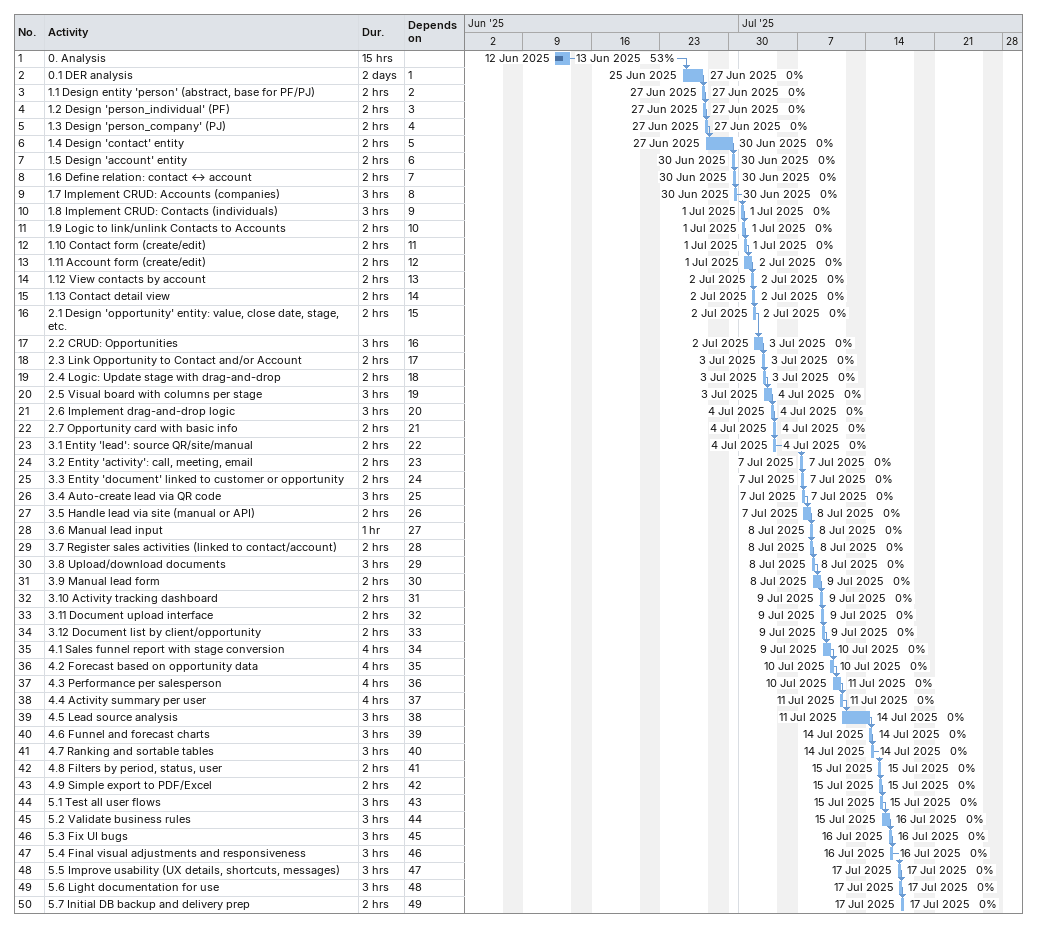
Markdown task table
| ID | Task | Duration | Start | Finish | Predecessors | % complete |
|---|---|---|---|---|---|---|
| 1 | 0. Analysis | 15h | 2025-06-12 | 2025-06-13 |  | 53 |
| 2 | 0.1 DER analysis | 2d | 2025-06-25 | 2025-06-27 | 1 | 0 |
| 3 | 1.1 Design entity 'person' (abstract, base for PF/PJ) | 2h | 2025-06-27 | 2025-06-27 | 2 | 0 |
| 4 | 1.2 Design 'person_individual' (PF) | 2h | 2025-06-27 | 2025-06-27 | 3 | 0 |
| 5 | 1.3 Design 'person_company' (PJ) | 2h | 2025-06-27 | 2025-06-27 | 4 | 0 |
| 6 | 1.4 Design 'contact' entity | 2h | 2025-06-27 | 2025-06-30 | 5 | 0 |
| 7 | 1.5 Design 'account' entity | 2h | 2025-06-30 | 2025-06-30 | 6 | 0 |
| 8 | 1.6 Define relation: contact ↔ account | 2h | 2025-06-30 | 2025-06-30 | 7 | 0 |
| 9 | 1.7 Implement CRUD: Accounts (companies) | 3h | 2025-06-30 | 2025-06-30 | 8 | 0 |
| 10 | 1.8 Implement CRUD: Contacts (individuals) | 3h | 2025-07-01 | 2025-07-01 | 9 | 0 |
| 11 | 1.9 Logic to link/unlink Contacts to Accounts | 2h | 2025-07-01 | 2025-07-01 | 10 | 0 |
| 12 | 1.10 Contact form (create/edit) | 2h | 2025-07-01 | 2025-07-01 | 11 | 0 |
| 13 | 1.11 Account form (create/edit) | 2h | 2025-07-01 | 2025-07-02 | 12 | 0 |
| 14 | 1.12 View contacts by account | 2h | 2025-07-02 | 2025-07-02 | 13 | 0 |
| 15 | 1.13 Contact detail view | 2h | 2025-07-02 | 2025-07-02 | 14 | 0 |
| 16 | 2.1 Design 'opportunity' entity: value, close date, stage, etc. | 2h | 2025-07-02 | 2025-07-02 | 15 | 0 |
| 17 | 2.2 CRUD: Opportunities | 3h | 2025-07-02 | 2025-07-03 | 16 | 0 |
| 18 | 2.3 Link Opportunity to Contact and/or Account | 2h | 2025-07-03 | 2025-07-03 | 17 | 0 |
| 19 | 2.4 Logic: Update stage with drag-and-drop | 2h | 2025-07-03 | 2025-07-03 | 18 | 0 |
| 20 | 2.5 Visual board with columns per stage | 3h | 2025-07-03 | 2025-07-04 | 19 | 0 |
| 21 | 2.6 Implement drag-and-drop logic | 3h | 2025-07-04 | 2025-07-04 | 20 | 0 |
| 22 | 2.7 Opportunity card with basic info | 2h | 2025-07-04 | 2025-07-04 | 21 | 0 |
| 23 | 3.1 Entity 'lead': source QR/site/manual | 2h | 2025-07-04 | 2025-07-04 | 22 | 0 |
| 24 | 3.2 Entity 'activity': call, meeting, email | 2h | 2025-07-07 | 2025-07-07 | 23 | 0 |
| 25 | 3.3 Entity 'document' linked to customer or opportunity | 2h | 2025-07-07 | 2025-07-07 | 24 | 0 |
| 26 | 3.4 Auto-create lead via QR code | 3h | 2025-07-07 | 2025-07-07 | 25 | 0 |
| 27 | 3.5 Handle lead via site (manual or API) | 2h | 2025-07-07 | 2025-07-08 | 26 | 0 |
| 28 | 3.6 Manual lead input | 1h | 2025-07-08 | 2025-07-08 | 27 | 0 |
| 29 | 3.7 Register sales activities (linked to contact/account) | 2h | 2025-07-08 | 2025-07-08 | 28 | 0 |
| 30 | 3.8 Upload/download documents | 3h | 2025-07-08 | 2025-07-08 | 29 | 0 |
| 31 | 3.9 Manual lead form | 2h | 2025-07-08 | 2025-07-09 | 30 | 0 |
| 32 | 3.10 Activity tracking dashboard | 2h | 2025-07-09 | 2025-07-09 | 31 | 0 |
| 33 | 3.11 Document upload interface | 2h | 2025-07-09 | 2025-07-09 | 32 | 0 |
| 34 | 3.12 Document list by client/opportunity | 2h | 2025-07-09 | 2025-07-09 | 33 | 0 |
| 35 | 4.1 Sales funnel report with stage conversion | 4h | 2025-07-09 | 2025-07-10 | 34 | 0 |
| 36 | 4.2 Forecast based on opportunity data | 4h | 2025-07-10 | 2025-07-10 | 35 | 0 |
| 37 | 4.3 Performance per salesperson | 4h | 2025-07-10 | 2025-07-11 | 36 | 0 |
| 38 | 4.4 Activity summary per user | 4h | 2025-07-11 | 2025-07-11 | 37 | 0 |
| 39 | 4.5 Lead source analysis | 3h | 2025-07-11 | 2025-07-14 | 38 | 0 |
| 40 | 4.6 Funnel and forecast charts | 3h | 2025-07-14 | 2025-07-14 | 39 | 0 |
| 41 | 4.7 Ranking and sortable tables | 3h | 2025-07-14 | 2025-07-14 | 40 | 0 |
| 42 | 4.8 Filters by period, status, user | 2h | 2025-07-15 | 2025-07-15 | 41 | 0 |
| 43 | 4.9 Simple export to PDF/Excel | 2h | 2025-07-15 | 2025-07-15 | 42 | 0 |
| 44 | 5.1 Test all user flows | 3h | 2025-07-15 | 2025-07-15 | 43 | 0 |
| 45 | 5.2 Validate business rules | 3h | 2025-07-15 | 2025-07-16 | 44 | 0 |
| 46 | 5.3 Fix UI bugs | 3h | 2025-07-16 | 2025-07-16 | 45 | 0 |
| 47 | 5.4 Final visual adjustments and responsiveness | 3h | 2025-07-16 | 2025-07-16 | 46 | 0 |
| 48 | 5.5 Improve usability (UX details, shortcuts, messages) | 3h | 2025-07-17 | 2025-07-17 | 47 | 0 |
| 49 | 5.6 Light documentation for use | 3h | 2025-07-17 | 2025-07-17 | 48 | 0 |
| 50 | 5.7 Initial DB backup and delivery prep | 2h | 2025-07-17 | 2025-07-17 | 49 | 0 |
